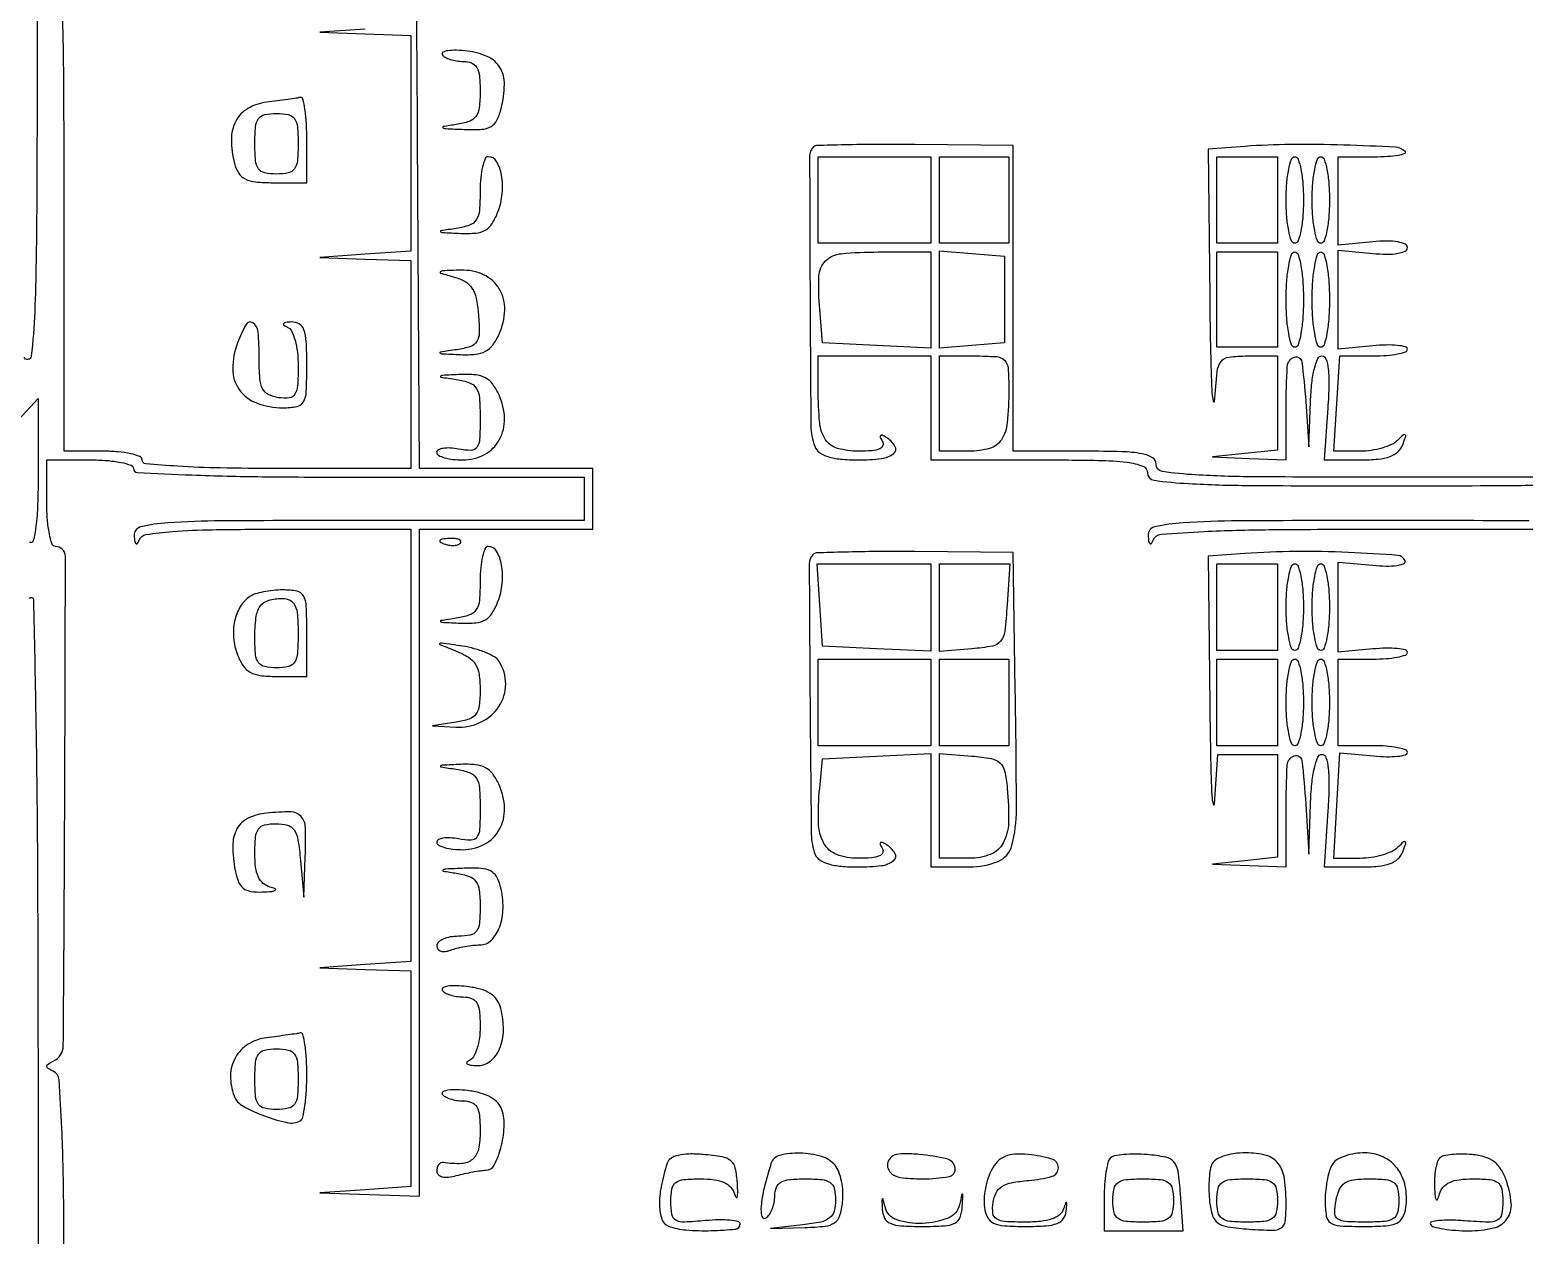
# Model space of a CAD drawing. Extents: x 23 to 255, y 40 to 184.
# Drawn here: x 39.6 to 54.18, y 84.05 to 95.82 of the extents above; entities that cross this region are included whole.
import ezdxf

# ---------------------------------------------------------------- set-up
doc = ezdxf.new("R2010")
doc.units = 0
doc.header["$MEASUREMENT"] = 0

msp = doc.modelspace()

# ---------------------------------------------------------------- linework, layer by layer
for points in [[(207.919475, 175.632891, 0.000007), (191.762556, 175.634099, 0.00002), (173.0434, 175.634494, 0.000013), (151.49745, 175.633531)], [(39.670499, 96.491456, -0.000676), (39.663151, 94.053785, -0.007328), (39.644437, 93.070045, -0.02455), (39.608195, 92.633169, -0.759474), (39.540196, 92.623595, 0.02947)], [(42.868555, 95.829484), (42.4269, 95.798499), (42.87105, 95.78285), (43.3152, 95.7672), (43.3152, 94.714121), (43.3152, 93.661042), (42.87105, 93.629971), (42.4269, 93.598899), (42.87105, 93.58325), (43.3152, 93.5676), (43.3152, 92.5524), (43.3152, 91.5372), (42.0039, 91.5372, -0.00481), (41.452803, 91.542502, -0.011297), (41.041575, 91.559715, -0.006216), (40.727238, 91.583922, -0.388296), (40.6926, 91.6218, 0.31052), (40.670009, 91.654668, 0.036969), (40.580769, 91.681549, 0.033738), (40.457814, 91.700285, 0.020945), (40.3119, 91.7064), (39.9312, 91.7064), (39.9312, 94.19505, 0.001873), (39.926534, 95.440956, 0.008538), (39.908732, 96.165435, 0.00653)], [(39.9312, 83.15475, 0.00191), (39.926525, 84.37864, 0.008677), (39.908709, 85.091306, 0.006717), (39.882094, 85.567954, 0.272713), (39.82545, 85.65045, -0.029131), (39.774058, 85.678184, -0.260055), (39.762, 85.6998, -0.260055), (39.774058, 85.721416, -0.029131), (39.82545, 85.74915, 0.289272), (39.922818, 85.900724, 0.000905), (39.937171, 88.286099, 0.000821), (39.94331, 90.679, 0.414484), (39.8466, 90.7758, -0.322437), (39.813621, 90.799535, -0.031449), (39.786851, 90.900056, -0.03053), (39.768109, 91.03666, -0.01883), (39.762, 91.1988), (39.762, 91.6218), (40.185, 91.6218, -0.01883), (40.34714, 91.615691, -0.03053), (40.483744, 91.596949, -0.031449), (40.584265, 91.570179, -0.322437), (40.608, 91.5372, 0.40009), (40.645575, 91.497758, 0.002504), (41.17905, 91.474563, 0.006906), (41.863238, 91.457708, 0.002705), (42.8076, 91.4526), (45.0072, 91.4526), (45.0072, 91.2411), (45.0072, 91.0296), (42.8076, 91.0296, 0.001319), (41.465165, 91.02606, 0.015535), (40.94344, 91.007091, 0.040228), (40.680138, 90.967883, 0.361532), (40.614679, 90.88155, 0.021021), (40.619604, 90.825158, 0.185333), (40.631291, 90.803543, 0.449116), (40.646187, 90.805576, 0.051902), (40.664029, 90.83925, -0.265895), (40.731385, 90.89234, -0.017349), (40.987729, 90.921443, -0.015574), (41.378938, 90.939924, -0.004015), (42.01095, 90.945), (43.3152, 90.945), (43.3152, 88.834421), (43.3152, 86.723842), (42.87105, 86.692771), (42.4269, 86.661699), (42.87105, 86.64605), (43.3152, 86.6304), (43.3152, 85.577321), (43.3152, 84.524242), (42.87105, 84.493171), (42.4269, 84.462099), (42.91335, 84.44645), (43.3998, 84.4308), (43.3998, 87.6879), (43.3998, 90.945), (44.2458, 90.945), (45.0918, 90.945), (45.0918, 91.2411), (45.0918, 91.5372), (44.2458, 91.5372), (43.3998, 91.5372), (43.381414, 94.77315, 0.000912), (43.372576, 95.950626, 0.002848)], [(54.9477, 91.452587), (52.76925, 91.452594, -0.001632), (51.542773, 91.456602, -0.012915), (50.975026, 91.474981, -0.020757), (50.653609, 91.507132, -0.373435), (50.5908, 91.5795, 0.262544), (50.555042, 91.642905, 0.091245), (50.453328, 91.681401, 0.038282), (50.259697, 91.701474, 0.0067), (49.89285, 91.70638), (49.1949, 91.70636), (49.1949, 93.200018), (49.1949, 94.693676), (48.236071, 94.701688, 0.003047), (47.866286, 94.702524, 0.004841), (47.549808, 94.698248, 0.001311), (47.275117, 94.691154, 0.191651), (47.246296, 94.678725, 0.199275), (47.208281, 94.586644, 0.000578), (47.212314, 93.249433, 0.001131), (47.220649, 91.954149, 0.089667), (47.258498, 91.754714, 0.143519), (47.304183, 91.694805, 0.082568), (47.385775, 91.653417, 0.054848), (47.508361, 91.629192, 0.021381), (47.681151, 91.6218, 0.028963), (47.909988, 91.635067, 0.140872), (48.028653, 91.68464, 0.38112), (48.040747, 91.756421, 0.11447), (47.955129, 91.841379, 0.029004), (47.916327, 91.862354, 0.315645), (47.899757, 91.859443, 0.315645), (47.896846, 91.842873, 0.029004), (47.917821, 91.804071, -0.228536), (47.922221, 91.762012, -0.209665), (47.892126, 91.730252, -0.080001), (47.815491, 91.711554, -0.019915), (47.686144, 91.7064, -0.066205), (47.480934, 91.733692, -0.182944), (47.364761, 91.817742, -0.122873), (47.306471, 91.983544, -0.023391), (47.2914, 92.305519), (47.2914, 92.637), (47.8413, 92.637), (48.3912, 92.637), (48.3912, 92.1294), (48.3912, 91.6218), (49.4487, 91.6218, -0.003867), (50.024, 91.617351, -0.025996), (50.3088, 91.598112, -0.0595), (50.460055, 91.561372, -0.313079), (50.5062, 91.4949, 0.376004), (50.569915, 91.422151, 0.019177), (50.90805, 91.390325, 0.012328), (51.502459, 91.371985, 0.001547), (52.7904, 91.368, 0.001547), (54.078341, 91.371985, 0.012328), (54.67275, 91.390325, 0.019177)], [(39.481338, 92.011164), (39.6774, 92.222718), (39.6774, 91.494266, -0.008211), (39.67233, 91.185569, -0.02291), (39.655312, 90.969657, -0.030782), (39.629595, 90.833003, -0.506963), (39.5928, 90.8181, -0.064989)], [(54.23093, 91.026245, 0.001164), (52.7904, 91.0296, 0.001263), (51.39474, 91.026075, 0.014967), (50.853723, 91.007141, 0.03794), (50.579434, 90.968276, 0.364824), (50.512879, 90.88155, 0.021021), (50.517804, 90.825158, 0.185333), (50.529491, 90.803543, 0.449116), (50.544387, 90.805576, 0.051902), (50.562229, 90.83925, -0.284024), (50.638644, 90.895411, -0.008144), (51.059759, 90.922413, -0.009756), (51.69348, 90.940311, -0.002176), (52.7763, 90.945046), (54.9477, 90.945091)], [(39.5928, 90.2682, -0.739117), (39.631821, 90.257151, -0.00105), (39.654189, 89.125344, -0.003206), (39.670741, 87.653852, -0.001142), (39.676105, 85.55175), (39.6774, 80.7084), (39.4236, 80.7084)]]:
    msp.add_lwpolyline(points, format="xyb")
for points in [[(43.622227, 95.580319, 0.131093), (43.649491, 95.554587, 0.045308), (43.699672, 95.533058, 0.041277), (43.761905, 95.518341, 0.037443), (43.827793, 95.5134, -0.093171), (43.908896, 95.498155, -0.172861), (43.958894, 95.454836, -0.105413), (43.984963, 95.371873, -0.023607), (43.992, 95.222919, -0.026414), (43.983475, 95.061649, -0.129364), (43.951345, 94.977041, -0.156845), (43.885291, 94.927922, -0.044508), (43.75935, 94.897195, 0.004383), (43.630965, 94.876593, 0.686984), (43.628871, 94.866216, 0.130062), (43.657112, 94.857254, 0.001876), (43.834779, 94.849276, 0.023875), (44.005715, 94.850407, 0.115989), (44.098097, 94.877503, 0.152219), (44.155468, 94.938789, 0.051145), (44.197746, 95.055295, 0.056416), (44.228904, 95.287841, 0.13931), (44.185659, 95.45282, 0.155605), (44.066527, 95.55919, 0.076125), (43.868165, 95.613699, 0.020155), (43.760741, 95.621869, 0.042652), (43.677411, 95.617729, 0.078369), (43.628921, 95.603189, 0.445564)], [(41.906125, 95.114396, 0.100024), (41.72465, 95.053388, 0.142335), (41.60761, 94.931309, 0.121947), (41.563409, 94.749795, 0.06307), (41.593823, 94.516799, 0.076152), (41.634866, 94.421795, 0.138251), (41.697095, 94.365402, 0.093027), (41.797905, 94.336854, 0.022614), (41.971467, 94.329), (42.3, 94.329), (42.3, 94.752, 0.014117), (42.295447, 94.913244, 0.024323), (42.281362, 95.046767, 0.022232), (42.261456, 95.145882, 0.404749), (42.23655, 95.161461, -0.015258), (42.197693, 95.154402, -0.001928), (42.113315, 95.142051, -0.002263), (42.012996, 95.128224, -0.001878)], [(42.2154, 94.7097, -0.021436), (42.208267, 94.543412, -0.13443), (42.179143, 94.46436, -0.189121), (42.119144, 94.425331, -0.050766), (42.0039, 94.4136, -0.050766), (41.888656, 94.425331, -0.189121), (41.828657, 94.46436, -0.13443), (41.799533, 94.543412, -0.021436), (41.7924, 94.7097, -0.021436), (41.799533, 94.875988, -0.13443), (41.828657, 94.95504, -0.189121), (41.888656, 94.994069, -0.050766), (42.0039, 95.0058, -0.050766), (42.119144, 94.994069, -0.189121), (42.179143, 94.95504, -0.13443), (42.208267, 94.875988, -0.021436)], [(51.45795, 94.683686), (51.0984, 94.657671), (51.11405, 93.203186, 0.002255), (51.122158, 92.672158, 0.006608), (51.134229, 92.306424, 0.03515), (51.147609, 92.19208, 0.879281), (51.160771, 92.19285, -0.009538), (51.186676, 92.483424, -0.130841), (51.224471, 92.581391, -0.208436), (51.300283, 92.625954, -0.030114), (51.483521, 92.637), (51.7752, 92.637), (51.7752, 92.176807), (51.7752, 91.716614), (51.45795, 91.683428), (51.1407, 91.650243), (51.50025, 91.636022), (51.8598, 91.6218), (51.8598, 92.1294, -0.013967), (51.871135, 92.535117, -0.307933), (51.939495, 92.624426, -0.470413), (52.012118, 92.578962, -0.015555), (52.051229, 92.19285), (52.082301, 91.7487), (52.09795, 92.19285, -0.017793), (52.110645, 92.371846, -0.034334), (52.135647, 92.513234, -0.041471), (52.168764, 92.611015, -0.298779), (52.208368, 92.637, -0.320767), (52.24846, 92.60833, -0.053885), (52.270436, 92.51076, -0.034674), (52.277374, 92.355134, -0.01186), (52.26642, 92.1294), (52.229703, 91.6218), (52.5856, 91.6218, 0.022222), (52.757715, 91.629453, 0.064063), (52.87413, 91.655098, 0.097719), (52.950733, 91.700973, 0.118708), (52.997861, 91.76985, 0.008433), (53.026673, 91.849549, 0.309425), (53.021755, 91.867311, 0.377046), (53.00517, 91.866969, 0.009992), (52.947692, 91.81215, -0.089169), (52.888762, 91.7715, -0.035855), (52.796658, 91.73743, -0.034046), (52.689731, 91.71413, -0.036526), (52.58313, 91.706285), (52.3251, 91.706169), (52.35408, 92.171585), (52.383059, 92.637), (52.71363, 92.637, 0.018707), (52.840341, 92.641743, 0.030341), (52.947095, 92.656295, 0.031128), (53.025719, 92.677075, 0.323135), (53.0442, 92.702686, 0.349806), (53.02523, 92.726483, 0.031602), (52.944795, 92.739596, 0.030261), (52.835537, 92.743741, 0.018125), (52.7058, 92.7361), (52.3674, 92.703828), (52.3674, 93.1869), (52.3674, 93.669972), (52.7058, 93.6377, 0.021601), (52.842815, 93.630585, 0.043774), (52.95036, 93.639078, 0.062118), (53.022004, 93.660487, 0.297419), (53.0442, 93.6945, 0.297419), (53.022004, 93.728513, 0.062118), (52.95036, 93.749922, 0.043774), (52.842815, 93.758415, 0.021601), (52.7058, 93.7513), (52.3674, 93.719028), (52.3674, 94.150914), (52.3674, 94.5828), (52.7199, 94.5828, 0.013856), (52.851628, 94.586451, 0.028886), (52.95361, 94.598043, 0.045066), (53.016106, 94.614736, 0.547964), (53.020509, 94.634691, 0.186561), (52.927155, 94.675991, 0.004072), (52.422154, 94.695943, 0.010066), (51.903272, 94.701763, 0.015829)], [(43.992, 94.250019, -0.01951), (43.984521, 94.058421, -0.122025), (43.953824, 93.966062, -0.169107), (43.888515, 93.914105, -0.046692), (43.75935, 93.881995, 0.001564), (43.607868, 93.858563, 0.599913), (43.604977, 93.850217, 0.195968), (43.620901, 93.842788, 0.000946), (43.803744, 93.834076, 0.0338), (43.951078, 93.837296, 0.109583), (44.043725, 93.866741, 0.122984), (44.10918, 93.930306, 0.048032), (44.165448, 94.044074, 0.065468), (44.207667, 94.222317, 0.068999), (44.201198, 94.402147, 0.088727), (44.152196, 94.536086, 0.266846), (44.070899, 94.5828, 0.302633), (44.040307, 94.562417, 0.040653), (44.015177, 94.485046, 0.035853), (43.997707, 94.37756, 0.022364)], [(52.029, 94.1598, -0.01883), (52.022891, 93.99766, -0.03053), (52.004149, 93.861056, -0.031449), (51.977379, 93.760535, -0.322437), (51.9444, 93.7368, -0.322437), (51.911421, 93.760535, -0.031449), (51.884651, 93.861056, -0.03053), (51.865909, 93.99766, -0.01883), (51.8598, 94.1598, -0.01883), (51.865909, 94.32194, -0.03053), (51.884651, 94.458544, -0.031449), (51.911421, 94.559065, -0.322437), (51.9444, 94.5828, -0.322437), (51.977379, 94.559065, -0.031449), (52.004149, 94.458544, -0.03053), (52.022891, 94.32194, -0.01883)], [(52.2828, 94.1598, -0.01883), (52.276691, 93.99766, -0.03053), (52.257949, 93.861056, -0.031449), (52.231179, 93.760535, -0.322437), (52.1982, 93.7368, -0.322437), (52.165221, 93.760535, -0.031449), (52.138451, 93.861056, -0.03053), (52.119709, 93.99766, -0.01883), (52.1136, 94.1598, -0.01883), (52.119709, 94.32194, -0.03053), (52.138451, 94.458544, -0.031449), (52.165221, 94.559065, -0.322437), (52.1982, 94.5828, -0.322437), (52.231179, 94.559065, -0.031449), (52.257949, 94.458544, -0.03053), (52.276691, 94.32194, -0.01883)], [(48.3912, 93.182863), (48.3912, 92.713526), (47.86245, 92.738713), (47.3337, 92.7639), (47.306913, 93.090047, -0.029005), (47.299047, 93.418336, -0.19279), (47.363778, 93.565278, -0.172952), (47.516587, 93.635809, -0.022482), (47.880945, 93.6522), (48.3912, 93.6522)], [(52.029, 93.1869, -0.017105), (52.022896, 93.008534, -0.027868), (52.004149, 92.858282, -0.026982), (51.977481, 92.746309, -0.332234), (51.9444, 92.7216, -0.332234), (51.911319, 92.746309, -0.026982), (51.884651, 92.858282, -0.027868), (51.865904, 93.008534, -0.017105), (51.8598, 93.1869, -0.017105), (51.865904, 93.365266, -0.027868), (51.884651, 93.515518, -0.026982), (51.911319, 93.627491, -0.332234), (51.9444, 93.6522, -0.332234), (51.977481, 93.627491, -0.026982), (52.004149, 93.515518, -0.027868), (52.022896, 93.365266, -0.017105)], [(52.2828, 93.1869, -0.017105), (52.276696, 93.008534, -0.027868), (52.257949, 92.858282, -0.026982), (52.231281, 92.746309, -0.332234), (52.1982, 92.7216, -0.332234), (52.165119, 92.746309, -0.026982), (52.138451, 92.858282, -0.027868), (52.119704, 93.008534, -0.017105), (52.1136, 93.1869, -0.017105), (52.119704, 93.365266, -0.027868), (52.138451, 93.515518, -0.026982), (52.165119, 93.627491, -0.332234), (52.1982, 93.6522, -0.332234), (52.231281, 93.627491, -0.026982), (52.257949, 93.515518, -0.027868), (52.276696, 93.365266, -0.017105)], [(43.7382, 93.407776, -0.063098), (43.845047, 93.363198, -0.119145), (43.912442, 93.29934, -0.093831), (43.952784, 93.200652, -0.029263), (43.975595, 93.041586, -0.020182), (43.983456, 92.861252, -0.139663), (43.959724, 92.776922, -0.180589), (43.898169, 92.72899, -0.038774), (43.764095, 92.698053, 0.001186), (43.603755, 92.673551, 0.579179), (43.600726, 92.665667, 0.212846), (43.614673, 92.658612, 0.000766), (43.803464, 92.649676, 0.035525), (43.947319, 92.653309, 0.098647), (44.043709, 92.682381, 0.111332), (44.114782, 92.743635, 0.052594), (44.176593, 92.8485, 0.098759), (44.232306, 93.085751, 0.143787), (44.179094, 93.292549, 0.152464), (44.026046, 93.429717, 0.115154), (43.803464, 93.474567, 0.001971), (43.625454, 93.468441, 0.191962), (43.602736, 93.458359, 0.565698), (43.606134, 93.445366, 0.004035)], [(41.623479, 92.764635, 0.090015), (41.576373, 92.5112, 0.154992), (41.639901, 92.308212, 0.15297), (41.809795, 92.177343, 0.087021), (42.06735, 92.130695, 0.048804), (42.204288, 92.143324, 0.222875), (42.267282, 92.189069, 0.116655), (42.294754, 92.287612, 0.009905), (42.3, 92.5524, 0.012162), (42.294498, 92.778584, 0.073387), (42.271781, 92.893503, 0.172324), (42.226019, 92.949751, 0.148993), (42.15195, 92.968721, 0.021021), (42.095558, 92.963796, 0.185333), (42.073943, 92.952109, 0.449116), (42.075976, 92.937213, 0.051902), (42.10965, 92.919371, -0.185318), (42.151233, 92.880632, -0.045738), (42.184942, 92.791859, -0.039795), (42.207827, 92.674096, -0.028105), (42.2154, 92.539466, -0.014338), (42.209811, 92.344594, -0.123888), (42.184007, 92.262307, -0.231163), (42.129594, 92.227731, -0.063284), (42.02505, 92.229266, -0.077243), (41.924975, 92.259704, -0.167524), (41.868633, 92.315597, -0.097758), (41.841438, 92.416796, -0.01691), (41.8347, 92.615959, 0.020252), (41.824279, 92.873136, 0.222693), (41.774383, 92.960438, 0.444671), (41.707857, 92.945317, 0.036805)], [(49.1526, 92.305519, -0.023386), (49.137586, 91.98468, -0.121398), (49.079697, 91.818466, -0.182466), (48.964631, 91.734025, -0.068135), (48.762849, 91.7064), (48.4758, 91.7064), (48.4758, 92.1717), (48.4758, 92.637), (48.8142, 92.637, -0.016152), (49.031817, 92.629968, -0.179508), (49.109859, 92.595132, -0.183866), (49.145324, 92.518219, -0.017098)], [(43.75935, 92.407205, -0.047269), (43.88913, 92.374783, -0.17157), (43.954314, 92.322167, -0.12024), (43.984724, 92.228051, -0.0183), (43.992, 92.029318, -0.012524), (43.986791, 91.821385, -0.141055), (43.960291, 91.744108, -0.247624), (43.903274, 91.714808, -0.044553), (43.7805, 91.727106, 0.031701), (43.699438, 91.737333, 0.053628), (43.631128, 91.734255, 0.076393), (43.584519, 91.719598, 0.285831), (43.569, 91.694668, 0.278003), (43.585936, 91.666562, 0.052164), (43.644087, 91.643205, 0.042495), (43.726669, 91.627086, 0.026964), (43.824614, 91.6218, 0.123208), (44.033914, 91.67417, 0.144484), (44.179254, 91.817187, 0.134263), (44.230071, 92.025256, 0.10037), (44.176593, 92.2563, 0.052594), (44.114782, 92.361165, 0.111332), (44.043709, 92.422419, 0.098647), (43.947319, 92.451491, 0.035525), (43.803464, 92.455124, 0.000939), (43.620582, 92.446404, 0.196783), (43.604757, 92.43899, 0.598863), (43.607656, 92.430665, 0.001548)], [(43.637738, 90.802609, 0.051402), (43.684003, 90.789408, 0.05415), (43.731172, 90.786242, 0.060344), (43.772229, 90.792939, 0.126455), (43.799888, 90.809288, 0.296942), (43.803797, 90.827803, 0.208169), (43.788354, 90.843424, 0.077125), (43.747747, 90.852791, 0.028489), (43.68885, 90.853721, 0.018894), (43.625711, 90.848726, 0.168741), (43.601028, 90.83677, 0.470617), (43.602487, 90.821352, 0.054073)], [(43.992, 90.443019, -0.01951), (43.984521, 90.251421, -0.122025), (43.953824, 90.159062, -0.169107), (43.888515, 90.107105, -0.046692), (43.75935, 90.074995, 0.001564), (43.607868, 90.051563, 0.599913), (43.604977, 90.043217, 0.195968), (43.620901, 90.035788, 0.000946), (43.803744, 90.027076, 0.0338), (43.951078, 90.030296, 0.109583), (44.043725, 90.059741, 0.122984), (44.10918, 90.123306, 0.048032), (44.165448, 90.237074, 0.065468), (44.207667, 90.415317, 0.068999), (44.201198, 90.595147, 0.088727), (44.152196, 90.729086, 0.266846), (44.070899, 90.7758, 0.302633), (44.040307, 90.755417, 0.040653), (44.015177, 90.678046, 0.035853), (43.997707, 90.57056, 0.022364)], [(47.242002, 90.698231, 0.200062), (47.20438, 90.606726, 0.00057), (47.212386, 89.265778, 0.001126), (47.22454, 87.96742, 0.088932), (47.26284, 87.7672, 0.163234), (47.306451, 87.714362, 0.068674), (47.391619, 87.676326, 0.048555), (47.515985, 87.652941, 0.022211), (47.681151, 87.6456, 0.028963), (47.909988, 87.658867, 0.140872), (48.028653, 87.70844, 0.38112), (48.040747, 87.780221, 0.11447), (47.955129, 87.865179, 0.029004), (47.916327, 87.886154, 0.315645), (47.899757, 87.883243, 0.315645), (47.896846, 87.866673, 0.029004), (47.917821, 87.827871, -0.234745), (47.921726, 87.785754, -0.206436), (47.890557, 87.753985, -0.077832), (47.811751, 87.73533, -0.019273), (47.678705, 87.7302, -0.090557), (47.471688, 87.768004, -0.18), (47.347805, 87.876095, -0.118719), (47.294293, 88.076567, -0.029947), (47.306317, 88.416444), (47.3337, 88.7031), (47.86245, 88.728287), (48.3912, 88.753474), (48.3912, 88.199537), (48.3912, 87.6456), (48.770288, 87.6456, 0.098397), (49.048421, 87.70087, 0.235643), (49.182725, 87.855357, 0.064007), (49.227106, 88.208713, 0.003235), (49.216211, 89.371918), (49.1949, 90.717537), (48.236071, 90.725518, 0.003468), (47.86599, 90.726032, 0.005474), (47.548547, 90.720795, 0.00167), (47.274505, 90.712357, 0.190164)], [(51.45795, 90.707486), (51.0984, 90.681471), (51.114397, 89.226986, 0.002237), (51.122583, 88.697919, 0.007019), (51.134661, 88.34265, 0.053216), (51.147885, 88.257655, 0.850114), (51.160918, 88.25895), (51.191444, 88.7454), (51.483322, 88.7454), (51.7752, 88.7454), (51.7752, 88.242907), (51.7752, 87.740414), (51.45795, 87.707228), (51.1407, 87.674043), (51.50025, 87.659822), (51.8598, 87.6456), (51.8598, 88.1955, -0.012028), (51.870509, 88.640587, -0.309993), (51.939772, 88.731828, -0.475499), (52.012976, 88.685173, -0.013249), (52.051082, 88.25895), (52.081607, 87.7725), (52.097603, 88.25895, -0.015661), (52.11037, 88.457551, -0.031951), (52.135157, 88.611745, -0.038075), (52.167994, 88.718131, -0.308049), (52.208056, 88.7454, -0.329346), (52.248456, 88.715551, -0.047659), (52.270387, 88.60896, -0.03197), (52.277762, 88.440516, -0.010857), (52.267496, 88.1955), (52.232481, 87.6456), (52.586989, 87.6456, 0.022383), (52.758275, 87.653272, 0.064171), (52.874346, 87.678945, 0.097631), (52.950808, 87.72483, 0.118524), (52.997861, 87.79365, 0.008433), (53.026673, 87.873349, 0.309425), (53.021755, 87.891111, 0.377046), (53.00517, 87.890769, 0.009992), (52.947692, 87.83595, -0.089153), (52.888762, 87.795298, -0.035847), (52.796658, 87.761219, -0.034039), (52.689731, 87.737906, -0.03652), (52.58313, 87.730046), (52.3251, 87.729892), (52.354174, 88.245776), (52.383248, 88.761661), (52.713724, 88.730145, 0.018564), (52.840422, 88.722794, 0.030975), (52.947123, 88.727182, 0.032862), (53.025418, 88.740519, 0.347103), (53.0442, 88.764314, 0.325612), (53.025529, 88.789945, 0.029992), (52.944795, 88.810705, 0.029671), (52.835515, 88.825258, 0.018271), (52.7058, 88.83), (52.3674, 88.83), (52.3674, 89.253), (52.3674, 89.676), (52.7058, 89.676, 0.018271), (52.835515, 89.680742, 0.029671), (52.944795, 89.695295, 0.029992), (53.025529, 89.716055, 0.325612), (53.0442, 89.741686, 0.349806), (53.02523, 89.765483, 0.031602), (52.944795, 89.778596, 0.030261), (52.835537, 89.782741, 0.018125), (52.7058, 89.7751), (52.3674, 89.742828), (52.3674, 90.1836), (52.3674, 90.624372), (52.70657, 90.592027, 0.02005), (52.834913, 90.584963, 0.037413), (52.938772, 90.591192, 0.051485), (53.007717, 90.607886, 0.408747), (53.020765, 90.634605, 0.303594), (52.95044, 90.689133, 0.00586), (52.468862, 90.717251, 0.013673), (51.949801, 90.727248, 0.016036)], [(49.136085, 90.20475, -0.01303), (49.112773, 89.946823, -0.14075), (49.072813, 89.851207, -0.1806), (48.991956, 89.802967, -0.024505), (48.79305, 89.776643), (48.4758, 89.750386), (48.4758, 90.178493), (48.4758, 90.6066), (48.818835, 90.6066), (49.161871, 90.6066)], [(52.029, 90.1836, -0.01883), (52.022891, 90.02146, -0.03053), (52.004149, 89.884856, -0.031449), (51.977379, 89.784335, -0.322437), (51.9444, 89.7606, -0.322437), (51.911421, 89.784335, -0.031449), (51.884651, 89.884856, -0.03053), (51.865909, 90.02146, -0.01883), (51.8598, 90.1836, -0.01883), (51.865909, 90.34574, -0.03053), (51.884651, 90.482344, -0.031449), (51.911421, 90.582865, -0.322437), (51.9444, 90.6066, -0.322437), (51.977379, 90.582865, -0.031449), (52.004149, 90.482344, -0.03053), (52.022891, 90.34574, -0.01883)], [(52.2828, 90.1836, -0.01883), (52.276691, 90.02146, -0.03053), (52.257949, 89.884856, -0.031449), (52.231179, 89.784335, -0.322437), (52.1982, 89.7606, -0.322437), (52.165221, 89.784335, -0.031449), (52.138451, 89.884856, -0.03053), (52.119709, 90.02146, -0.01883), (52.1136, 90.1836, -0.01883), (52.119709, 90.34574, -0.03053), (52.138451, 90.482344, -0.031449), (52.165221, 90.582865, -0.322437), (52.1982, 90.6066, -0.322437), (52.231179, 90.582865, -0.031449), (52.257949, 90.482344, -0.03053), (52.276691, 90.34574, -0.01883)], [(41.743929, 90.288055, 0.108978), (41.649849, 90.18773, 0.082212), (41.59474, 90.046538, 0.07511), (41.585211, 89.882823, 0.067985), (41.623479, 89.717565, 0.057333), (41.678424, 89.611473, 0.118074), (41.746841, 89.548583, 0.096873), (41.845779, 89.516329, 0.030507), (42.001806, 89.5068), (42.3, 89.5068), (42.3, 89.9298, 0.009905), (42.294754, 90.194588, 0.116655), (42.267282, 90.293131, 0.222875), (42.204288, 90.338876, 0.048804), (42.06735, 90.351505, 0.023679), (41.971623, 90.346434, 0.023368), (41.876377, 90.332332, 0.024004), (41.794368, 90.312113, 0.077829)], [(42.2154, 89.9298, -0.016149), (42.209055, 89.733397, -0.124134), (42.181031, 89.64639, -0.201266), (42.121356, 89.604239, -0.05449), (42.0039, 89.5914, -0.049654), (41.889591, 89.60278, -0.184255), (41.829413, 89.64075, -0.137907), (41.799856, 89.717085, -0.023837), (41.7924, 89.8734, -0.026717), (41.803443, 90.079925, -0.122953), (41.844393, 90.191579, -0.176156), (41.924126, 90.249209, -0.069393), (42.0603, 90.2682, -0.116242), (42.136923, 90.250142, -0.171179), (42.184556, 90.200905, -0.089579), (42.209039, 90.105454, -0.018102)], [(43.75935, 89.75438, -0.046514), (43.877995, 89.693916, -0.113565), (43.946588, 89.624628, -0.103849), (43.981479, 89.528221, -0.035086), (43.992, 89.378469, -0.02792), (43.983267, 89.222202, -0.130474), (43.950859, 89.138927, -0.154503), (43.884643, 89.090282, -0.044198), (43.75935, 89.059795), (43.5267, 89.024552), (43.753307, 89.011876, 0.123374), (43.996062, 89.058469, 0.13895), (44.175606, 89.213189, 0.146863), (44.241288, 89.431891, 0.14245), (44.176849, 89.653576, 0.119675), (44.131961, 89.696816, 0.033669), (44.044238, 89.740406, 0.03189), (43.935198, 89.777767, 0.028852), (43.818594, 89.802456, 0.000858), (43.615578, 89.832984, 0.210332), (43.59815, 89.828215, 0.571189), (43.599622, 89.818399, 0.001417)], [(52.029, 89.253, -0.01883), (52.022891, 89.09086, -0.03053), (52.004149, 88.954256, -0.031449), (51.977379, 88.853735, -0.322437), (51.9444, 88.83, -0.322437), (51.911421, 88.853735, -0.031449), (51.884651, 88.954256, -0.03053), (51.865909, 89.09086, -0.01883), (51.8598, 89.253, -0.01883), (51.865909, 89.41514, -0.03053), (51.884651, 89.551744, -0.031449), (51.911421, 89.652265, -0.322437), (51.9444, 89.676, -0.322437), (51.977379, 89.652265, -0.031449), (52.004149, 89.551744, -0.03053), (52.022891, 89.41514, -0.01883)], [(52.2828, 89.253, -0.01883), (52.276691, 89.09086, -0.03053), (52.257949, 88.954256, -0.031449), (52.231179, 88.853735, -0.322437), (52.1982, 88.83, -0.322437), (52.165221, 88.853735, -0.031449), (52.138451, 88.954256, -0.03053), (52.119709, 89.09086, -0.01883), (52.1136, 89.253, -0.01883), (52.119709, 89.41514, -0.03053), (52.138451, 89.551744, -0.031449), (52.165221, 89.652265, -0.322437), (52.1982, 89.676, -0.322437), (52.231179, 89.652265, -0.031449), (52.257949, 89.551744, -0.03053), (52.276691, 89.41514, -0.01883)], [(49.137683, 88.416444, -0.030009), (49.149614, 88.078006, -0.117228), (49.096555, 87.87706, -0.178948), (48.97395, 87.768414, -0.093007), (48.770288, 87.7302), (48.4758, 87.7302), (48.4758, 88.242907), (48.4758, 88.755614), (48.79305, 88.729357, -0.023089), (48.979467, 88.705223, -0.141503), (49.065619, 88.662962, -0.15599), (49.111606, 88.583405, -0.029857)], [(43.75935, 88.600205, -0.047269), (43.88913, 88.567783, -0.17157), (43.954314, 88.515167, -0.12024), (43.984724, 88.421051, -0.0183), (43.992, 88.222318, -0.012524), (43.986791, 88.014385, -0.141055), (43.960291, 87.937108, -0.247624), (43.903274, 87.907808, -0.044553), (43.7805, 87.920106, 0.031701), (43.699438, 87.930333, 0.053628), (43.631128, 87.927255, 0.076393), (43.584519, 87.912598, 0.285831), (43.569, 87.887668, 0.278003), (43.585936, 87.859562, 0.052164), (43.644087, 87.836205, 0.042495), (43.726669, 87.820086, 0.026964), (43.824614, 87.8148, 0.123208), (44.033914, 87.86717, 0.144484), (44.179254, 88.010187, 0.134263), (44.230071, 88.218256, 0.10037), (44.176593, 88.4493, 0.052594), (44.114782, 88.554165, 0.111332), (44.043709, 88.615419, 0.098647), (43.947319, 88.644491, 0.035525), (43.803464, 88.648124, 0.000939), (43.620582, 88.639404, 0.196783), (43.604757, 88.63199, 0.598863), (43.607656, 88.623665, 0.001548)], [(41.906784, 88.171664, 0.08399), (41.726851, 88.121487, 0.159137), (41.618414, 88.019415, 0.12745), (41.576994, 87.854781, 0.045486), (41.600885, 87.61172, 0.046523), (41.632663, 87.501977, 0.132078), (41.679672, 87.438506, 0.132513), (41.752065, 87.407283, 0.046965), (41.865712, 87.401614, 0.00975), (41.959393, 87.407572, 0.123786), (41.992535, 87.4189, 0.601621), (41.991304, 87.432837, 0.035986), (41.94045, 87.450117, -0.115727), (41.873438, 87.48552, -0.108169), (41.827174, 87.54781, -0.075773), (41.800604, 87.643046, -0.030212), (41.7924, 87.778703, -0.022499), (41.799639, 87.939493, -0.133097), (41.828626, 88.017778, -0.186793), (41.887766, 88.056712, -0.05327), (41.999036, 88.0686, -0.066329), (42.111828, 88.053571, -0.181757), (42.17598, 88.007334, -0.108167), (42.212981, 87.912273, -0.01647), (42.238055, 87.70905), (42.27044, 87.3495), (42.28522, 87.746357, 0.017002), (42.286142, 88.032364, 0.175874), (42.243238, 88.140107, 0.213775), (42.145609, 88.183991, 0.026406)], [(43.75935, 87.585005, -0.044508), (43.885291, 87.554278, -0.156845), (43.951345, 87.505159, -0.129364), (43.983475, 87.420551, -0.026414), (43.992, 87.259281, -0.022345), (43.984743, 87.096972, -0.135819), (43.955451, 87.018998, -0.187235), (43.895385, 86.98039, -0.050314), (43.7805, 86.9688, 0.042346), (43.699528, 86.96193, 0.06197), (43.631128, 86.94129, 0.081387), (43.584759, 86.910959, 0.2103), (43.569, 86.875149, 0.168247), (43.579869, 86.843763, 0.150596), (43.608309, 86.824092, 0.107411), (43.651602, 86.820091, 0.061217), (43.702819, 86.832849, -0.030023), (43.765073, 86.852542, -0.01721), (43.842101, 86.869116, -0.017149), (43.920962, 86.880488, -0.027238), (43.989052, 86.8842, 0.201212), (44.101585, 86.931397, 0.109131), (44.182532, 87.060752, 0.08317), (44.215645, 87.247172, 0.064022), (44.191272, 87.452699, 0.067273), (44.151875, 87.551266, 0.1481), (44.093765, 87.606734, 0.103827), (43.999826, 87.631841, 0.023848), (43.834779, 87.632924, 0.001876), (43.657112, 87.624946, 0.130062), (43.628871, 87.615984, 0.686984), (43.630965, 87.605607, 0.004383)], [(43.622227, 86.443519, 0.131093), (43.649491, 86.417787, 0.045308), (43.699672, 86.396258, 0.041277), (43.761905, 86.381541, 0.037443), (43.827793, 86.3766, -0.092921), (43.908831, 86.361409, -0.172571), (43.958835, 86.31822, -0.105716), (43.984939, 86.235587, -0.023837), (43.992, 86.08755, -0.034139), (43.984222, 85.973773, -0.043052), (43.960936, 85.870874, -0.048881), (43.926965, 85.791913, -0.172505), (43.88625, 85.755829, 0.11654), (43.862701, 85.739175, 0.456998), (43.864785, 85.723731, 0.114278), (43.897721, 85.711641, 0.021848), (43.961679, 85.706479, 0.177375), (44.090514, 85.748353, 0.129003), (44.182381, 85.869485, 0.096855), (44.219394, 86.052864, 0.065552), (44.192763, 86.265042, 0.087275), (44.154339, 86.348846, 0.098834), (44.090906, 86.410328, 0.078382), (43.996277, 86.452167, 0.035925), (43.863353, 86.47746, 0.020503), (43.757775, 86.485417, 0.043542), (43.675998, 86.481094, 0.081001), (43.628732, 86.466396, 0.440956)], [(41.906125, 85.977596, 0.107932), (41.727019, 85.914248, 0.127499), (41.603261, 85.784606, 0.123105), (41.555419, 85.607316, 0.096549), (41.589995, 85.410504, 0.175938), (41.675693, 85.311747, 0.037017), (41.886464, 85.214121, 0.036883), (42.109006, 85.148672, 0.180639), (42.23655, 85.167313, 0.2188), (42.261497, 85.200999, 0.01686), (42.281362, 85.314731, 0.020635), (42.295389, 85.45751, 0.014168), (42.3, 85.620193, 0.014287), (42.295447, 85.779522, 0.024621), (42.281362, 85.911433, 0.022726), (42.261446, 86.009155, 0.403632), (42.23655, 86.024661, -0.015258), (42.197693, 86.017602, -0.001928), (42.113315, 86.005251, -0.002263), (42.012996, 85.991424, -0.001878)], [(42.2154, 85.5729, -0.021436), (42.208267, 85.406612, -0.13443), (42.179143, 85.32756, -0.189121), (42.119144, 85.288531, -0.050766), (42.0039, 85.2768, -0.050766), (41.888656, 85.288531, -0.189121), (41.828657, 85.32756, -0.13443), (41.799533, 85.406612, -0.021436), (41.7924, 85.5729, -0.021436), (41.799533, 85.739188, -0.13443), (41.828657, 85.81824, -0.189121), (41.888656, 85.857269, -0.050766), (42.0039, 85.869, -0.050766), (42.119144, 85.857269, -0.189121), (42.179143, 85.81824, -0.13443), (42.208267, 85.739188, -0.021436)], [(43.622227, 85.428319, 0.131093), (43.649491, 85.402587, 0.045308), (43.699672, 85.381058, 0.041277), (43.761905, 85.366341, 0.037443), (43.827793, 85.3614, -0.09416), (43.909146, 85.345942, -0.173954), (43.959121, 85.302112, -0.104224), (43.985058, 85.21786, -0.02274), (43.992, 85.0653, -0.049129), (43.974558, 84.888214, -0.168862), (43.916917, 84.790046, -0.168328), (43.810676, 84.748622, -0.04875), (43.63245, 84.759182, 0.153843), (43.608295, 84.755563, 0.118665), (43.587638, 84.738507, 0.094847), (43.573734, 84.710104, 0.066625), (43.569, 84.674733, 0.20417), (43.583505, 84.640691, 0.136015), (43.621346, 84.620273, 0.083333), (43.681741, 84.616756, 0.038449), (43.75935, 84.631278, -0.010652), (43.839311, 84.650891, -0.009846), (43.922155, 84.667644, -0.009886), (43.9965, 84.679648, -0.032097), (44.046279, 84.683445, 0.275952), (44.129204, 84.73434, 0.055363), (44.194761, 84.902752, 0.053182), (44.226222, 85.104971, 0.089087), (44.204048, 85.275074, 0.114436), (44.16436, 85.342008, 0.07528), (44.093172, 85.396965, 0.060658), (43.993224, 85.43758, 0.037167), (43.868165, 85.461699, 0.020155), (43.760741, 85.469869, 0.042652), (43.677411, 85.465729, 0.078369), (43.628921, 85.451189, 0.445564)], [(45.817081, 84.753197, 0.027165), (45.758646, 84.52379, 0.054232), (45.742442, 84.33745, 0.078618), (45.766349, 84.204964, 0.220719), (45.830361, 84.138938, 0.072178), (46.000841, 84.100404, 0.026395), (46.248632, 84.094104, 0.018494), (46.486013, 84.109399, 0.384837), (46.53, 84.158086, 0.349806), (46.51103, 84.181883, 0.031602), (46.430595, 84.194996, 0.030261), (46.321337, 84.199141, 0.018125), (46.1916, 84.1915, -0.013452), (45.985887, 84.177453, -0.138024), (45.903729, 84.196954, -0.226458), (45.864194, 84.252562, -0.043185), (45.8532, 84.379614, -0.045353), (45.864237, 84.501044, -0.18701), (45.902171, 84.562771, -0.141057), (45.979306, 84.592667, -0.022375), (46.143097, 84.6, -0.030752), (46.278181, 84.591684, -0.074142), (46.374423, 84.564946, -0.104181), (46.438371, 84.518652, -0.114716), (46.475519, 84.45195, 0.074416), (46.490042, 84.420138, 0.652192), (46.501096, 84.421943, 0.067959), (46.506411, 84.467014, 0.01035), (46.502872, 84.5577, 0.038824), (46.482991, 84.70157, 0.165665), (46.438797, 84.774752, 0.133132), (46.353014, 84.814559, 0.021812), (46.16977, 84.837797, 0.024776), (46.02999, 84.84241, 0.054772), (45.924244, 84.829016, 0.080317), (45.852662, 84.799113, 0.179661)], [(46.830511, 84.74805, 0.014667), (46.764702, 84.509817, 0.036537), (46.734653, 84.331717, 0.081277), (46.741358, 84.233415, 0.512402), (46.780409, 84.217204, 0.108209), (46.814147, 84.249864, 0.050885), (46.842553, 84.303847, 0.047088), (46.861879, 84.368947, 0.048659), (46.8684, 84.435793, -0.09416), (46.883858, 84.517146, -0.173954), (46.927688, 84.567121, -0.104224), (47.01194, 84.593058, -0.02274), (47.1645, 84.6, -0.021502), (47.329589, 84.592897, -0.131434), (47.409107, 84.564108, -0.188794), (47.448532, 84.505081, -0.05397), (47.4606, 84.393607, -0.063393), (47.446566, 84.283357, -0.167658), (47.403216, 84.217972, -0.113493), (47.316074, 84.178313, -0.021757), (47.14335, 84.15087), (46.8261, 84.114526), (47.1645, 84.124613, 0.018907), (47.360498, 84.137884, 0.123183), (47.452551, 84.171544, 0.171428), (47.502437, 84.239172, 0.04549), (47.530163, 84.372466, 0.042235), (47.533138, 84.472438, 0.036965), (47.519728, 84.576162, 0.03876), (47.49321, 84.668396, 0.084021), (47.456354, 84.732016, 0.150669), (47.324659, 84.818107, 0.063656), (47.113662, 84.850591, 0.067105), (46.916282, 84.829112, 0.263225)], [(47.9682, 84.732007, 0.165616), (47.98912, 84.670582, 0.13819), (48.044698, 84.629232, 0.07228), (48.146528, 84.606386, 0.019099), (48.31365, 84.6, 0.044008), (48.569675, 84.622578, 0.405212), (48.628937, 84.704735, 0.305459), (48.547978, 84.793757, 0.038913), (48.27891, 84.837757, 0.019591), (48.125228, 84.844697, 0.083695), (48.034925, 84.830027, 0.165406), (47.986583, 84.792825, 0.147827)], [(48.983709, 84.685177, 0.045597), (48.949044, 84.603248, 0.030473), (48.924012, 84.504474, 0.030691), (48.911404, 84.404877, 0.051516), (48.914638, 84.320686, 0.083887), (48.945796, 84.222984, 0.167835), (49.003726, 84.167689, 0.092336), (49.109625, 84.141166, 0.015316), (49.320641, 84.1347, 0.016142), (49.516168, 84.141014, 0.07494), (49.626246, 84.164956, 0.146413), (49.68644, 84.211146, 0.134368), (49.71388, 84.284408, 0.004135), (49.719862, 84.356336, 0.246372), (49.714835, 84.367951, 0.52237), (49.707132, 84.365707, 0.005907), (49.687686, 84.305558, -0.152415), (49.648703, 84.248989, -0.084465), (49.574294, 84.208688, -0.057458), (49.462567, 84.184517, -0.024573), (49.309713, 84.177, -0.014268), (49.114251, 84.182579, -0.12365), (49.031798, 84.208367, -0.231357), (48.997156, 84.262782, -0.063404), (48.998666, 84.36735, -0.079169), (49.028479, 84.46404, -0.14048), (49.084045, 84.525358, -0.094775), (49.180494, 84.562373, -0.02382), (49.348194, 84.584269, 0.047816), (49.574417, 84.624912, 0.343), (49.636152, 84.708415, 0.326485), (49.570992, 84.793179, 0.046364), (49.342056, 84.837591, 0.037283), (49.210791, 84.840797, 0.088237), (49.115817, 84.818947, 0.103815), (49.043689, 84.768639, 0.065965)], [(50.143626, 84.801426, 0.13779), (50.120086, 84.759493, 0.020477), (50.10095, 84.663487, 0.021758), (50.087624, 84.5453, 0.017195), (50.0832, 84.4167), (50.0832, 84.0924), (50.468764, 84.0924), (50.854329, 84.0924), (50.828314, 84.45195, 0.016953), (50.80472, 84.673427, 0.141335), (50.763941, 84.764536, 0.17047), (50.684285, 84.811364, 0.027454), (50.503176, 84.836676, 0.020091), (50.38422, 84.841889, 0.025341), (50.27417, 84.836707, 0.024855), (50.184749, 84.823427, 0.148137)], [(51.131736, 84.734046, 0.058637), (51.11588, 84.67176, 0.020187), (51.107347, 84.57903, 0.019741), (51.106108, 84.47509, 0.021616), (51.113241, 84.374496, 0.048224), (51.142003, 84.239811, 0.16708), (51.194326, 84.169221, 0.115283), (51.291737, 84.131183, 0.017627), (51.50025, 84.108686, 0.012115), (51.727432, 84.097773, 0.147146), (51.810628, 84.120657, 0.223859), (51.849937, 84.182021, 0.032327), (51.8598, 84.334416, 0.031939), (51.842722, 84.601498, 0.130563), (51.78187, 84.750653, 0.16911), (51.665159, 84.828581, 0.063503), (51.467394, 84.8538, 0.034393), (51.347413, 84.845537, 0.05134), (51.245363, 84.820552, 0.063378), (51.17008, 84.782379, 0.153314)], [(52.314309, 84.74805, 0.076312), (52.285871, 84.690221, 0.025562), (52.262181, 84.59881, 0.024753), (52.245933, 84.493424, 0.025874), (52.2405, 84.3885, 0.036189), (52.251543, 84.236121, 0.212646), (52.293375, 84.16995, 0.135673), (52.382763, 84.140496, 0.012152), (52.6212, 84.1347, 0.015226), (52.833, 84.141151, 0.092156), (52.939137, 84.167653, 0.167963), (52.997161, 84.222945, 0.084033), (53.028362, 84.320686, 0.084769), (53.022588, 84.528314, 0.11209), (52.945649, 84.700517, 0.12143), (52.807708, 84.813367, 0.11146), (52.628582, 84.8538, 0.040038), (52.53112, 84.845983, 0.041154), (52.437073, 84.822736, 0.044611), (52.359508, 84.788677, 0.115137)], [(53.358409, 84.801409, 0.12108), (53.335708, 84.763914, 0.031011), (53.318628, 84.694546, 0.029738), (53.308502, 84.610546, 0.026351), (53.307814, 84.52245, 0.009209), (53.313771, 84.428442, 0.130969), (53.324962, 84.397022, 0.59873), (53.338721, 84.398553, 0.031366), (53.356317, 84.45195, -0.115727), (53.39172, 84.518962, -0.108169), (53.45401, 84.565226, -0.075773), (53.549246, 84.591796, -0.030212), (53.684903, 84.6, -0.022377), (53.848619, 84.59267, -0.14085), (53.925783, 84.562798, -0.187021), (53.963741, 84.501138, -0.045543), (53.9748, 84.379981, -0.046992), (53.962783, 84.252398, -0.231689), (53.920682, 84.196226, -0.127321), (53.832214, 84.176536, -0.011293), (53.602175, 84.189631, 0.015168), (53.461913, 84.196526, 0.02995), (53.350529, 84.191946, 0.04114), (53.277686, 84.17845, 0.501369), (53.268768, 84.15585, 0.19236), (53.30226, 84.131064, 0.022388), (53.395184, 84.111038, 0.024301), (53.51247, 84.097027, 0.017578), (53.644048, 84.0924, 0.057499), (53.882781, 84.119945, 0.179209), (54.015602, 84.207802, 0.183432), (54.057371, 84.359362, 0.060629), (54.007273, 84.588749, 0.055461), (53.956391, 84.69491, 0.093595), (53.889725, 84.76728, 0.089167), (53.798819, 84.812534, 0.046484), (53.674132, 84.836659, 0.023711), (53.571958, 84.841856, 0.028655), (53.476072, 84.836683, 0.029367), (53.397712, 84.82324, 0.1401)], [(50.76, 84.3885, -0.050766), (50.748269, 84.273256, -0.189121), (50.70924, 84.213257, -0.13443), (50.630188, 84.184133, -0.021436), (50.4639, 84.177, -0.021436), (50.297612, 84.184133, -0.13443), (50.21856, 84.213257, -0.189121), (50.179531, 84.273256, -0.050766), (50.1678, 84.3885, -0.050766), (50.179531, 84.503744, -0.189121), (50.21856, 84.563743, -0.13443), (50.297612, 84.592867, -0.021436), (50.4639, 84.6, -0.021436), (50.630188, 84.592867, -0.13443), (50.70924, 84.563743, -0.189121), (50.748269, 84.503744, -0.050766)], [(51.7752, 84.3885, -0.050766), (51.763469, 84.273256, -0.189121), (51.72444, 84.213257, -0.13443), (51.645388, 84.184133, -0.021436), (51.4791, 84.177, -0.021436), (51.312812, 84.184133, -0.13443), (51.23376, 84.213257, -0.189121), (51.194731, 84.273256, -0.050766), (51.183, 84.3885, -0.050766), (51.194731, 84.503744, -0.189121), (51.23376, 84.563743, -0.13443), (51.312812, 84.592867, -0.021436), (51.4791, 84.6, -0.021436), (51.645388, 84.592867, -0.13443), (51.72444, 84.563743, -0.189121), (51.763469, 84.503744, -0.050766)], [(52.9596, 84.3885, -0.053406), (52.947076, 84.271581, -0.198236), (52.905783, 84.211843, -0.126937), (52.820958, 84.18354, -0.017385), (52.632932, 84.177, -0.013785), (52.436634, 84.182413, -0.146337), (52.362197, 84.209226, -0.242478), (52.334055, 84.266219, -0.04297), (52.346694, 84.3885, -0.055768), (52.380664, 84.498197, -0.147173), (52.43334, 84.560235, -0.115932), (52.520257, 84.591347, -0.028235), (52.673362, 84.6, -0.023073), (52.83267, 84.592645, -0.136866), (52.909826, 84.563222, -0.185765), (52.948116, 84.503102, -0.04998)], [(47.917585, 84.3039, 0.1035), (47.940309, 84.216859, 0.176525), (47.994153, 84.165712, 0.088212), (48.098673, 84.140765, 0.014582), (48.3066, 84.1347, 0.013952), (48.523792, 84.140762, 0.100073), (48.624798, 84.167122, 0.189421), (48.67628, 84.223321, 0.077291), (48.698556, 84.326347, 0.001182), (48.704965, 84.440051, 0.244942), (48.700495, 84.449889, 0.548722), (48.694364, 84.447722, 0.00158), (48.671522, 84.347497, -0.247568), (48.559361, 84.216022, -0.087285), (48.309007, 84.163968, -0.088514), (48.058464, 84.200732, -0.259115), (47.944619, 84.32505, 0.003247), (47.925553, 84.402669, 0.542193), (47.918638, 84.405036, 0.241206), (47.913572, 84.394092, 0.002318)]]:
    msp.add_lwpolyline(points, format="xyb", close=True)
for points in [[(48.3912, 94.1598), (48.3912, 93.7368), (47.8413, 93.7368), (47.2914, 93.7368), (47.2914, 94.1598), (47.2914, 94.5828), (47.8413, 94.5828), (48.3912, 94.5828)], [(49.1526, 94.1598), (49.1526, 93.7368), (48.8142, 93.7368), (48.4758, 93.7368), (48.4758, 94.1598), (48.4758, 94.5828), (48.8142, 94.5828), (49.1526, 94.5828)], [(51.7752, 94.1598), (51.7752, 93.7368), (51.4791, 93.7368), (51.183, 93.7368), (51.183, 94.1598), (51.183, 94.5828), (51.4791, 94.5828), (51.7752, 94.5828)], [(49.1103, 93.1869), (49.1103, 92.7639), (48.79305, 92.737643), (48.4758, 92.711386), (48.4758, 93.1869), (48.4758, 93.662414), (48.79305, 93.636157), (49.1103, 93.6099)], [(51.7752, 93.1869), (51.7752, 92.7216), (51.4791, 92.7216), (51.183, 92.7216), (51.183, 93.1869), (51.183, 93.6522), (51.4791, 93.6522), (51.7752, 93.6522)], [(48.3912, 90.179563), (48.3912, 89.752526), (47.86245, 89.777713), (47.3337, 89.8029), (47.307915, 90.20475), (47.282129, 90.6066), (47.836665, 90.6066), (48.3912, 90.6066)], [(51.7752, 90.1836), (51.7752, 89.7606), (51.4791, 89.7606), (51.183, 89.7606), (51.183, 90.1836), (51.183, 90.6066), (51.4791, 90.6066), (51.7752, 90.6066)], [(48.3912, 89.253), (48.3912, 88.83), (47.8413, 88.83), (47.2914, 88.83), (47.2914, 89.253), (47.2914, 89.676), (47.8413, 89.676), (48.3912, 89.676)], [(49.1526, 89.253), (49.1526, 88.83), (48.8142, 88.83), (48.4758, 88.83), (48.4758, 89.253), (48.4758, 89.676), (48.8142, 89.676), (49.1526, 89.676)], [(51.7752, 89.253), (51.7752, 88.83), (51.4791, 88.83), (51.183, 88.83), (51.183, 89.253), (51.183, 89.676), (51.4791, 89.676), (51.7752, 89.676)]]:
    msp.add_lwpolyline(points, close=True)

doc.saveas('drawing.dxf')
